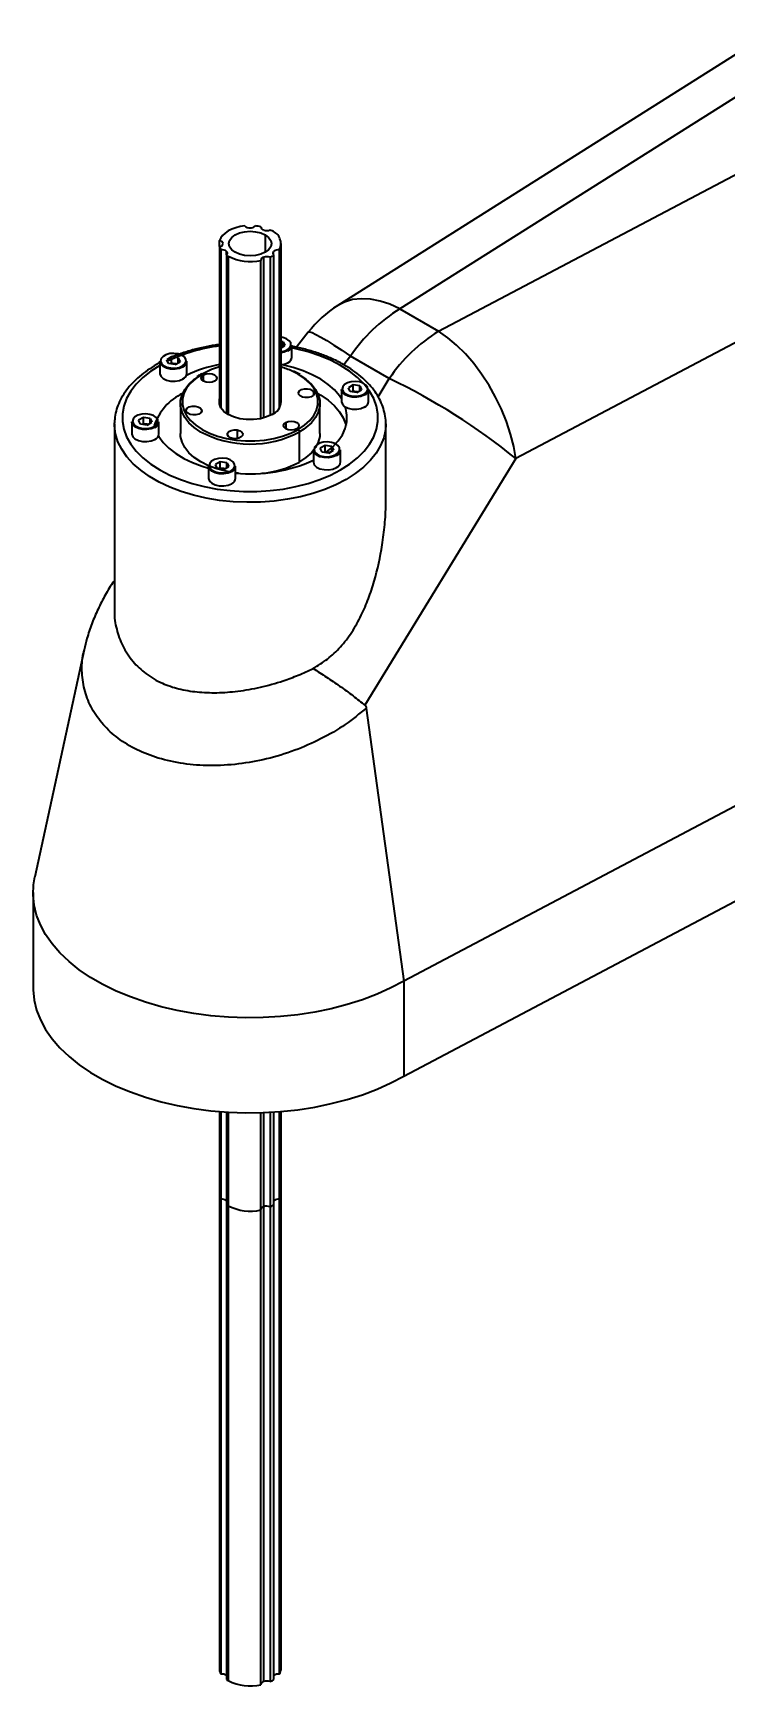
# Model space of a CAD drawing. Header units: millimetres. Extents: x 15 to 1184, y 5 to 836.
# Drawn here: x 572.1 to 661.6, y 218.9 to 432.1 of the extents above; entities that cross this region are included whole.
import ezdxf

# ---------------------------------------------------------------- set-up
doc = ezdxf.new("R2010")
doc.units = ezdxf.units.MM
doc.layers.add('mainNet', color=7, linetype='Continuous', lineweight=35)

msp = doc.modelspace()

# ---------------------------------------------------------------- linework, layer by layer
at = {"layer": 'mainNet'}
for p, q in [((667.09, 432.13), (611.39, 396.99)), ((674.82, 431.52), (619.39, 396.55)), ((624.39, 393.66), (684.97, 425.66)), ((695.32, 409.45), (634.36, 377.25)), ((596.15, 404.58), (596.15, 405.37)), ((601.47, 407.14), (601.47, 407.06)), ((602.03, 406.1), (602.03, 403.85)), ((596.15, 404.58), (596.15, 384.17)), ((596.34, 383.77), (596.34, 404.18)), ((597.02, 403.5), (597.02, 383.08)), ((597.06, 403.53), (597.06, 403.97)), ((597.26, 403.34), (597.26, 382.93)), ((601.84, 382.49), (601.84, 403.23)), ((602.65, 403.2), (602.65, 382.79)), ((603.12, 403.53), (603.12, 403.97)), ((603.16, 383.08), (603.16, 403.5)), ((603.84, 404.18), (603.84, 383.77)), ((604.09, 384.56), (604.09, 404.98)), ((604.09, 384.56), (604.09, 404.98)), ((601.47, 382.4), (601.47, 402.81)), ((619.39, 396.55), (624.39, 393.66)), ((604.34, 392.32), (604.09, 392.36)), ((604.34, 392.32), (604.57, 391.83)), ((604.34, 391.7), (604.34, 392.32)), ((607.58, 393.54), (606.06, 391.6)), ((589.96, 390.36), (589.33, 390)), ((590.82, 390.23), (589.96, 390.36)), ((589.96, 389.55), (589.96, 390.36)), ((590.82, 390.23), (591.05, 389.74)), ((590.82, 389.6), (590.82, 390.23)), ((604.09, 391.55), (604.57, 391.83)), ((605.46, 390.33), (605.46, 391.88)), ((613.04, 390.44), (612.18, 389.34)), ((618.04, 387.56), (613.04, 390.44)), ((588.44, 389.79), (588.44, 388.24)), ((589.56, 389.51), (589.33, 390)), ((590.42, 389.38), (589.56, 389.51)), ((589.96, 389.55), (589.82, 389.47)), ((590.39, 389.48), (589.96, 389.55)), ((590.56, 389.46), (590.39, 389.48)), ((590.42, 389.38), (591.05, 389.74)), ((591.94, 388.24), (591.94, 389.79)), ((593.85, 388.19), (593.78, 388.15)), ((594.08, 388.23), (593.9, 388.13)), ((594.08, 387.22), (594.08, 388.03)), ((611.86, 386.17), (611.86, 384.61)), ((613.38, 386.74), (612.76, 386.38)), ((612.99, 385.88), (612.76, 386.38)), ((613.38, 385.92), (613.25, 385.84)), ((614.24, 386.61), (613.38, 386.74)), ((613.38, 385.92), (613.38, 386.74)), ((613.81, 385.86), (613.38, 385.92)), ((613.84, 385.75), (614.47, 386.11)), ((614.24, 386.61), (614.47, 386.11)), ((614.24, 385.98), (614.24, 386.61)), ((615.36, 384.61), (615.36, 386.17)), ((616.6, 385.21), (618.04, 387.56)), ((591.09, 384.36), (591.09, 380.48)), ((608.3, 385.53), (608.3, 385.83)), ((609.09, 380.48), (609.09, 384.36)), ((613.84, 385.75), (612.99, 385.88)), ((613.98, 385.83), (613.81, 385.86)), ((582.59, 381.71), (582.59, 381.85)), ((582.59, 381.71), (582.59, 357.6)), ((584.82, 381.98), (584.82, 380.43)), ((586.34, 382.56), (585.71, 382.2)), ((585.94, 381.7), (585.71, 382.2)), ((586.8, 381.57), (585.94, 381.7)), ((586.34, 381.74), (586.2, 381.66)), ((587.19, 382.43), (586.34, 382.56)), ((586.34, 381.74), (586.34, 382.56)), ((586.77, 381.67), (586.34, 381.74)), ((586.93, 381.65), (586.77, 381.67)), ((586.8, 381.57), (587.42, 381.93)), ((587.19, 382.43), (587.42, 381.93)), ((587.19, 381.8), (587.19, 382.43)), ((588.32, 380.43), (588.32, 381.98)), ((593.81, 383.59), (593.81, 383.29)), ((604.69, 381.91), (604.69, 381.09)), ((617.59, 372), (617.59, 381.71)), ((617.59, 381.71), (617.59, 381.57)), ((598.41, 380.94), (598.41, 379.82)), ((606, 380.84), (606.28, 380.99)), ((607.01, 381.04), (606.45, 380.69)), ((606.45, 376.81), (606.45, 380.69)), ((608.24, 378.36), (608.24, 376.81)), ((609.76, 378.93), (609.13, 378.57)), ((609.36, 378.08), (609.13, 378.57)), ((610.22, 377.95), (609.36, 378.08)), ((609.76, 378.12), (609.62, 378.04)), ((610.62, 378.8), (609.76, 378.93)), ((609.76, 378.12), (609.76, 378.93)), ((610.19, 378.05), (609.76, 378.12)), ((610.36, 378.03), (610.19, 378.05)), ((610.22, 377.95), (610.85, 378.31)), ((610.62, 378.8), (610.85, 378.31)), ((610.62, 378.18), (610.62, 378.8)), ((611.74, 376.81), (611.74, 378.36)), ((594.72, 376.27), (594.72, 374.72)), ((596.24, 376.84), (595.61, 376.48)), ((595.84, 375.99), (595.61, 376.48)), ((596.7, 375.85), (595.84, 375.99)), ((596.24, 376.03), (596.1, 375.95)), ((597.09, 376.71), (596.24, 376.84)), ((596.24, 376.03), (596.24, 376.84)), ((596.67, 375.96), (596.24, 376.03)), ((596.83, 375.93), (596.67, 375.96)), ((596.7, 375.85), (597.32, 376.22)), ((597.09, 376.71), (597.32, 376.22)), ((597.09, 376.08), (597.09, 376.71)), ((598.22, 374.72), (598.22, 376.27)), ((598.58, 375.36), (598.22, 375.4)), ((634.36, 377.25), (614.89, 345.42)), ((578.68, 352.58), (572.31, 323.3)), ((702.97, 353.73), (619.89, 309.85)), ((615.06, 345.07), (619.89, 309.85)), ((619.89, 297.6), (702.97, 341.49)), ((572.09, 321.28), (572.09, 309.03)), ((619.89, 309.85), (619.89, 297.6)), ((596.15, 293.03), (596.15, 220.86)), ((596.15, 293.03), (596.15, 282.1)), ((596.34, 220.46), (596.34, 293.02)), ((596.34, 281.7), (596.34, 293.02)), ((597.02, 292.97), (597.02, 219.78)), ((597.02, 292.97), (597.02, 281.02)), ((597.26, 292.95), (597.26, 219.62)), ((597.26, 292.95), (597.26, 280.86)), ((601.47, 219.09), (601.47, 292.89)), ((601.47, 280.33), (601.47, 292.89)), ((601.84, 219.51), (601.84, 292.9)), ((601.84, 280.75), (601.84, 292.9)), ((602.65, 292.94), (602.65, 219.48)), ((602.65, 292.94), (602.65, 280.72)), ((603.16, 219.78), (603.16, 292.97)), ((603.16, 281.02), (603.16, 292.97)), ((603.84, 293.02), (603.84, 220.46)), ((603.84, 293.02), (603.84, 281.7)), ((604.09, 221.26), (604.09, 293.03)), ((604.09, 282.5), (604.09, 293.03))]:
    msp.add_line(p, q, dxfattribs=at)
at = {"layer": 'mainNet', "flags": 128}
for points in [[(599.41, 407.25), (598.81, 407.16), (598.25, 407.03), (597.73, 406.84), (597.26, 406.61), (596.86, 406.34), (596.54, 406.04), (596.3, 405.71), (596.15, 405.37)], [(599.41, 407.25), (598.81, 407.16), (598.25, 407.03), (597.73, 406.84), (597.26, 406.61), (596.86, 406.34), (596.54, 406.04), (596.3, 405.71), (596.15, 405.37)], [(598.15, 403.85), (597.71, 404.18), (597.43, 404.57), (597.34, 404.98), (597.43, 405.39), (597.71, 405.77), (598.15, 406.1), (598.72, 406.35), (599.38, 406.51), (600.09, 406.56), (600.8, 406.51), (601.47, 406.35), (602.03, 406.1)], [(598.15, 403.85), (597.71, 404.18), (597.43, 404.57), (597.34, 404.98), (597.43, 405.39), (597.71, 405.77), (598.15, 406.1), (598.72, 406.35), (599.38, 406.51), (600.09, 406.56), (600.8, 406.51), (601.47, 406.35), (602.03, 406.1)], [(602.03, 406.1), (602.47, 405.77), (602.75, 405.39), (602.84, 404.98), (602.75, 404.57), (602.47, 404.18), (602.03, 403.85), (601.47, 403.6), (600.8, 403.44), (600.09, 403.39), (599.38, 403.44), (598.72, 403.6), (598.15, 403.85)], [(602.03, 406.1), (602.47, 405.77), (602.75, 405.39), (602.84, 404.98), (602.75, 404.57), (602.47, 404.18), (602.03, 403.85), (601.47, 403.6), (600.8, 403.44), (600.09, 403.39), (599.38, 403.44), (598.72, 403.6), (598.15, 403.85)], [(619.39, 396.55), (618.11, 397.15), (616.84, 397.57), (615.61, 397.81), (614.43, 397.87), (613.31, 397.75), (612.28, 397.44), (611.39, 396.99)], [(604.88, 391.29), (605.2, 391.54), (605.35, 391.84), (605.33, 392.16), (605.13, 392.45), (604.78, 392.69), (604.31, 392.85), (604.09, 392.89)], [(607.58, 393.54), (607.58, 393.55), (607.76, 393.58), (608.09, 393.49), (608.58, 393.27), (609.22, 392.92), (609.99, 392.46), (610.9, 391.89), (611.92, 391.21), (613.04, 390.44)], [(634.36, 377.25), (634.09, 378.81), (633.69, 380.4), (633.16, 382.01), (632.51, 383.61), (631.75, 385.17), (630.9, 386.69), (629.95, 388.14), (628.93, 389.49), (627.85, 390.74), (626.72, 391.86), (625.57, 392.84), (624.39, 393.66)], [(591.36, 389.2), (591.67, 389.45), (591.83, 389.75), (591.81, 390.07), (591.61, 390.36), (591.26, 390.6), (590.79, 390.76), (590.26, 390.82), (589.72, 390.78), (589.23, 390.64), (588.85, 390.42), (588.61, 390.14), (588.54, 389.83), (588.65, 389.52), (588.93, 389.25), (589.35, 389.05), (589.85, 388.94), (590.39, 388.92), (590.92, 389.01), (591.36, 389.2)], [(604.09, 391.03), (604.44, 391.11), (604.88, 391.29)], [(604.95, 391.17), (604.48, 390.97), (604.09, 390.89)], [(611.76, 375.79), (612.91, 376.53), (613.93, 377.33), (614.79, 378.2), (615.49, 379.11), (616.03, 380.06), (616.39, 381.03), (616.57, 382.02), (616.57, 383.02), (616.39, 384.01), (616.03, 384.99), (615.49, 385.94), (614.79, 386.85), (613.93, 387.71), (612.91, 388.52), (611.76, 389.26), (610.47, 389.92), (609.08, 390.51), (607.58, 391.01), (606, 391.41), (605.46, 391.53)], [(588.44, 389.27), (588.42, 389.26), (587.27, 388.52), (586.25, 387.71), (585.39, 386.85), (584.69, 385.94), (584.15, 384.99), (583.79, 384.01), (583.61, 383.02), (583.61, 382.02), (583.79, 381.03), (584.15, 380.06), (584.69, 379.11), (585.39, 378.2), (586.25, 377.33), (587.27, 376.53), (588.42, 375.79), (589.71, 375.12), (591.1, 374.53), (592.6, 374.03), (594.18, 373.63), (595.82, 373.32), (597.51, 373.11), (599.23, 373.01), (600.95, 373.01), (602.67, 373.11), (604.36, 373.32), (606, 373.63), (607.58, 374.03), (609.08, 374.53), (610.47, 375.12), (611.76, 375.79), (611.76, 375.79)], [(591.43, 389.07), (590.96, 388.88), (590.41, 388.79), (589.83, 388.8), (589.29, 388.92), (588.86, 389.14), (588.56, 389.42), (588.44, 389.75), (588.44, 389.79)], [(588.44, 388.24), (588.44, 388.19), (588.56, 387.87), (588.86, 387.58), (589.29, 387.37), (589.83, 387.25), (590.41, 387.23), (590.96, 387.33), (591.43, 387.52)], [(590.54, 389.45), (590.48, 389.46), (590.39, 389.48)], [(593.9, 388.13), (593.09, 387.59), (592.41, 386.98), (591.89, 386.33), (591.54, 385.64), (591.36, 384.92), (591.36, 384.2), (591.54, 383.49), (591.89, 382.8), (592.4, 382.15)], [(595.49, 387.22), (595.17, 387.09), (594.79, 387.05), (594.4, 387.09), (594.08, 387.22), (593.86, 387.4), (593.79, 387.62), (593.86, 387.85), (594.08, 388.03)], [(594.08, 388.03), (594.4, 388.16), (594.79, 388.2), (595.17, 388.16), (595.49, 388.03), (595.71, 387.85), (595.79, 387.62), (595.71, 387.4), (595.49, 387.22)], [(604.09, 389.34), (604.48, 389.42), (604.95, 389.61)], [(611.86, 384.95), (611.6, 385.33), (610.95, 386.1), (610.14, 386.82), (609.19, 387.47), (608.11, 388.06), (606.92, 388.57), (605.63, 388.99), (604.27, 389.32), (604.14, 389.35)], [(606.28, 380.99), (607.09, 381.54), (607.77, 382.14), (608.29, 382.8), (608.64, 383.49), (608.82, 384.2), (608.82, 384.92), (608.64, 385.64), (608.29, 386.33), (607.77, 386.98), (607.09, 387.59), (606.28, 388.13), (605.49, 388.54)], [(593.6, 380.76), (592.89, 381.25), (592.19, 381.87), (591.66, 382.54), (591.3, 383.25), (591.11, 383.99), (591.11, 384.73), (591.3, 385.46), (591.66, 386.17), (592.19, 386.85), (592.89, 387.47), (593.17, 387.68)], [(606.37, 385.53), (606.34, 385.76), (606.47, 385.97), (606.73, 386.14), (607.08, 386.24), (607.47, 386.26), (607.83, 386.18), (608.13, 386.04), (608.3, 385.83)], [(606.58, 387.96), (607.29, 387.47), (607.99, 386.85), (608.52, 386.17), (608.88, 385.46), (609.07, 384.73), (609.07, 383.99), (608.88, 383.25), (608.52, 382.54), (607.99, 381.87), (607.29, 381.25), (607.01, 381.04)], [(614.85, 385.45), (614.38, 385.26), (613.83, 385.16), (613.25, 385.18), (612.72, 385.3), (612.28, 385.51), (611.98, 385.8), (611.86, 386.12), (611.86, 386.17)], [(614.78, 385.57), (615.1, 385.83), (615.25, 386.13), (615.23, 386.44), (615.03, 386.73), (614.68, 386.97), (614.21, 387.13), (613.68, 387.2), (613.14, 387.16), (612.65, 387.02), (612.27, 386.8), (612.03, 386.52), (611.96, 386.21), (612.08, 385.9), (612.35, 385.63), (612.77, 385.43), (613.27, 385.31), (613.82, 385.3), (614.34, 385.39), (614.78, 385.57)], [(591.88, 383.29), (591.85, 383.52), (591.98, 383.73), (592.24, 383.9), (592.59, 384), (592.98, 384.01), (593.35, 383.94), (593.64, 383.79), (593.81, 383.59)], [(602.92, 382.93), (602.22, 382.61), (601.41, 382.38), (600.54, 382.27), (599.64, 382.27), (598.77, 382.38), (597.96, 382.61), (597.26, 382.93), (596.7, 383.33), (596.31, 383.8), (596.12, 384.3), (596.12, 384.82), (596.15, 384.96)], [(608.3, 385.83), (608.33, 385.61), (608.2, 385.4), (607.94, 385.23), (607.59, 385.13), (607.2, 385.11), (606.83, 385.18), (606.54, 385.33), (606.37, 385.53)], [(608.81, 385.65), (609.19, 385.43), (610.14, 384.77), (610.95, 384.06), (611.6, 383.29), (612.1, 382.49), (612.42, 381.65), (612.46, 381.5)], [(609.84, 378), (609.91, 378.06), (610.76, 378.76), (611.45, 379.52), (611.99, 380.31), (612.36, 381.14), (612.56, 381.99), (612.58, 382.84), (612.42, 383.69), (612.36, 383.91)], [(611.86, 384.61), (611.86, 384.57), (611.98, 384.25), (612.28, 383.96), (612.72, 383.75), (613.25, 383.62), (613.83, 383.61), (614.38, 383.71), (614.85, 383.9)], [(613.97, 385.82), (613.91, 385.84), (613.81, 385.86)], [(612.46, 374.56), (611.15, 373.88), (609.72, 373.27), (608.19, 372.75), (606.58, 372.32), (604.9, 371.99), (603.18, 371.76), (601.42, 371.63), (599.65, 371.61), (597.88, 371.68), (596.13, 371.86), (594.43, 372.15), (592.78, 372.53), (591.21, 373), (589.73, 373.56), (588.36, 374.21), (587.1, 374.93), (585.98, 375.73), (585.01, 376.58), (584.19, 377.49), (583.53, 378.44), (583.04, 379.42), (582.73, 380.43), (582.6, 381.45), (582.59, 381.71)], [(587.8, 381.27), (587.34, 381.07), (586.78, 380.98), (586.21, 380.99), (585.67, 381.11), (585.23, 381.33), (584.94, 381.61), (584.82, 381.94), (584.82, 381.98)], [(587.73, 381.39), (588.05, 381.64), (588.2, 381.95), (588.18, 382.26), (587.98, 382.55), (587.63, 382.79), (587.17, 382.95), (586.64, 383.01), (586.1, 382.98), (585.61, 382.84), (585.22, 382.62), (584.99, 382.33), (584.92, 382.02), (585.03, 381.72), (585.31, 381.45), (585.72, 381.24), (586.23, 381.13), (586.77, 381.12), (587.29, 381.21), (587.73, 381.39)], [(586.92, 381.64), (586.86, 381.66), (586.77, 381.67)], [(593.81, 383.59), (593.84, 383.37), (593.71, 383.15), (593.45, 382.98), (593.1, 382.88), (592.72, 382.87), (592.35, 382.94), (592.05, 383.09), (591.88, 383.29)], [(592.4, 382.15), (592.41, 382.14), (593.09, 381.54), (593.9, 380.99), (594.85, 380.52), (595.9, 380.13), (597.03, 379.83), (598.23, 379.63), (599.47, 379.52), (600.71, 379.52), (601.95, 379.63), (603.15, 379.83), (604.28, 380.13), (605.33, 380.52), (606, 380.84)], [(606.1, 381.09), (605.78, 380.97), (605.39, 380.92), (605.01, 380.97), (604.69, 381.09), (604.47, 381.28), (604.39, 381.5), (604.47, 381.72), (604.69, 381.91)], [(604.69, 381.91), (605.01, 382.04), (605.39, 382.08), (605.78, 382.04), (606.1, 381.91), (606.32, 381.72), (606.39, 381.5), (606.32, 381.28), (606.1, 381.09)], [(584.82, 380.43), (584.82, 380.39), (584.94, 380.06), (585.23, 379.78), (585.67, 379.56), (586.21, 379.44), (586.78, 379.43), (587.34, 379.52), (587.8, 379.72)], [(588.26, 380.18), (588.31, 380.11), (588.89, 379.32), (589.62, 378.58), (590.5, 377.89), (591.52, 377.27), (592.65, 376.72), (593.89, 376.25), (594.72, 376.01)], [(597.59, 375.49), (596.94, 375.61), (595.78, 375.92), (594.7, 376.32), (593.73, 376.81), (592.89, 377.37), (592.19, 377.99), (591.66, 378.66), (591.3, 379.38), (591.11, 380.11), (591.09, 380.48)], [(597.89, 379.82), (597.54, 379.92), (597.28, 380.09), (597.16, 380.31), (597.18, 380.53), (597.36, 380.73), (597.65, 380.88), (598.02, 380.95), (598.41, 380.94)], [(598.41, 380.94), (598.76, 380.84), (599.01, 380.67), (599.14, 380.46), (599.11, 380.23), (598.94, 380.03), (598.65, 379.88), (598.28, 379.81), (597.89, 379.82)], [(609.09, 380.48), (609.07, 380.11), (608.88, 379.38), (608.52, 378.66), (607.99, 377.99), (607.29, 377.37), (606.45, 376.81)], [(617.59, 381.57), (617.54, 380.94), (617.32, 379.92), (616.91, 378.93), (616.34, 377.96), (615.6, 377.03), (614.7, 376.15), (613.65, 375.32), (612.46, 374.56)], [(611.23, 377.64), (610.76, 377.45), (610.21, 377.36), (609.63, 377.37), (609.09, 377.49), (608.65, 377.71), (608.36, 377.99), (608.24, 378.32), (608.24, 378.36)], [(611.16, 377.77), (611.47, 378.02), (611.63, 378.32), (611.6, 378.64), (611.41, 378.93), (611.06, 379.17), (610.59, 379.33), (610.06, 379.39), (609.52, 379.35), (609.03, 379.22), (608.65, 378.99), (608.41, 378.71), (608.34, 378.4), (608.45, 378.09), (608.73, 377.82), (609.14, 377.62), (609.65, 377.51), (610.19, 377.49), (610.71, 377.58), (611.16, 377.77)], [(610.34, 378.02), (610.28, 378.03), (610.19, 378.05)], [(597.7, 375.55), (597.24, 375.36), (596.68, 375.26), (596.11, 375.28), (595.57, 375.4), (595.13, 375.61), (594.84, 375.9), (594.72, 376.22), (594.72, 376.27)], [(597.63, 375.67), (597.95, 375.93), (598.1, 376.23), (598.08, 376.54), (597.88, 376.84), (597.53, 377.08), (597.07, 377.24), (596.53, 377.3), (596, 377.26), (595.51, 377.12), (595.12, 376.9), (594.89, 376.62), (594.82, 376.31), (594.93, 376), (595.21, 375.73), (595.62, 375.53), (596.13, 375.42), (596.67, 375.4), (597.19, 375.49), (597.63, 375.67)], [(596.82, 375.93), (596.76, 375.94), (596.67, 375.96)], [(608.24, 376.81), (608.24, 376.77), (608.36, 376.44), (608.65, 376.15), (609.09, 375.94), (609.63, 375.82), (610.21, 375.8), (610.76, 375.9), (611.23, 376.09)], [(594.72, 374.72), (594.72, 374.67), (594.84, 374.35), (595.13, 374.06), (595.57, 373.85), (596.11, 373.73), (596.68, 373.71), (597.24, 373.81), (597.7, 374)], [(619.89, 309.85), (618.23, 308.97), (616.46, 308.17), (614.58, 307.45), (612.6, 306.82), (610.54, 306.29), (608.42, 305.85), (606.24, 305.51), (604.02, 305.28), (601.78, 305.15), (599.53, 305.12), (597.28, 305.2), (595.04, 305.38), (592.84, 305.67), (590.69, 306.06), (588.6, 306.54), (586.58, 307.12), (584.65, 307.8), (582.82, 308.56), (581.1, 309.4), (579.51, 310.32), (578.05, 311.31), (576.73, 312.37), (575.56, 313.48), (574.56, 314.65), (573.71, 315.85), (573.04, 317.1), (572.55, 318.37), (572.23, 319.66), (572.1, 320.96), (572.14, 322.26), (572.31, 323.3)], [(572.09, 309.03), (572.1, 308.71), (572.23, 307.41), (572.55, 306.12), (573.04, 304.85), (573.71, 303.61), (574.56, 302.4), (575.56, 301.23), (576.73, 300.12), (578.05, 299.06), (579.51, 298.07), (581.1, 297.15), (582.82, 296.31), (584.65, 295.55), (586.58, 294.87), (588.6, 294.29), (590.69, 293.81), (592.84, 293.42), (595.04, 293.13), (597.28, 292.95), (599.53, 292.87), (601.78, 292.9), (604.02, 293.03), (606.24, 293.26), (608.42, 293.6), (610.54, 294.04), (612.6, 294.57), (614.58, 295.2), (616.46, 295.92), (618.23, 296.72), (619.89, 297.6)]]:
    msp.add_lwpolyline(points, dxfattribs=at)
at = {"layer": 'mainNet'}
for centre, radius, start, end in [((600.03, 407.88), 0.886, 225.2698, 273.8557), ((600.15, 407.88), 0.886, 266.1443, 314.7302), ((600.14, 400.82), 6.46, 78.0857, 84.3283), ((596.1, 404.87), 0.5, 11.9146, 84.4709), ((601.9, 407.16), 0.433, 181.4584, 261.7927), ((602.21, 407.88), 1.22, 252.1148, 291.1685), ((600.91, 403.12), 4.03, 60.0497, 64.328), ((602.34, 405), 1.71, 331.5699, 70.1901), ((596.1, 405.08), 0.5, 275.5291, 348.0854), ((597.69, 405.05), 1.61, 197.0218, 212.7751), ((596.44, 403.21), 0.979, 50.8256, 96.1812), ((596.86, 403.75), 0.295, 302.2538, 47.9158), ((599.02, 406.39), 3.52, 235.3752, 240.0565), ((600.1, 408.87), 6.21, 242.7995, 282.7105), ((601.9, 402.8), 0.433, 98.2073, 178.5416), ((602.21, 402.07), 1.22, 68.8315, 107.8852), ((601.03, 406.6), 3.77, 295.5243, 304.4703), ((603.32, 403.75), 0.295, 132.0842, 237.7462), ((603.74, 403.21), 0.979, 83.8188, 129.1744), ((619.39, 384.3), 15, 122.2515, 141.9699), ((630.13, 379.02), 20.56, 121.4963, 146.2493), ((635.13, 376.13), 20.56, 121.4963, 146.2493), ((599.1, 369.35), 22.62, 97.5054, 115.3155), ((604.62, 391.94), 0.842, 292.8486, 355.8313), ((604.62, 390.39), 0.842, 292.8486, 355.8313), ((590.19, 388.21), 1.28, 81.1037, 103.972), ((591.1, 389.85), 0.842, 292.8486, 355.8313), ((591.1, 388.3), 0.842, 292.8486, 355.8313), ((599.16, 373.05), 16.6, 100.4569, 116.0453), ((593.83, 388.04), 0.12, 52.7465, 115.9575), ((599.06, 378.92), 10.57, 106.0037, 118.1503), ((601, 378.55), 10.95, 65.7663, 73.7042), ((614.52, 386.23), 0.842, 292.8486, 355.8313), ((582.86, 313.74), 81.77, 50.9586, 64.5172), ((594.48, 379.23), 7.14, 115.8181, 161.4173), ((602.13, 384.73), 1.97, 293.5992, 355.0807), ((613.61, 384.59), 1.28, 81.1037, 103.972), ((614.52, 384.67), 0.842, 292.8486, 355.8313), ((586.57, 380.41), 1.28, 81.1037, 103.972), ((587.48, 382.04), 0.842, 292.8486, 355.8313), ((587.48, 380.49), 0.842, 292.8486, 355.8313), ((600.1, 392.86), 13.74, 241.7719, 297.5618), ((606.07, 380.67), 0.384, 2.6055, 57.3945), ((609.99, 376.78), 1.28, 81.1037, 103.972), ((610.9, 378.42), 0.842, 292.8486, 355.8313), ((596.47, 374.69), 1.28, 81.1037, 103.972), ((597.38, 376.33), 0.842, 292.8486, 355.8313), ((600.2, 394.48), 19.2, 264.0746, 294.7662), ((600.54, 387.77), 12.46, 274.8874, 298.3423), ((610.9, 376.87), 0.842, 292.8486, 355.8313), ((597.38, 374.78), 0.842, 292.8486, 355.8313), ((597.69, 282.57), 1.61, 197.0218, 212.7751), ((596.44, 280.69), 1.02, 55.0568, 95.704), ((603.74, 280.69), 1.02, 84.296, 124.9432), ((602.63, 282.51), 1.46, 326.3373, 359.429), ((599.02, 283.91), 3.52, 235.3752, 240.0565), ((600.1, 286.39), 6.21, 242.7995, 282.7105), ((601.93, 280.28), 0.477, 100.366, 163.2484), ((602.21, 279.59), 1.22, 68.8315, 107.8852), ((601.03, 284.12), 3.77, 295.5243, 304.4703), ((597.69, 221.33), 1.61, 197.0218, 212.7751), ((596.44, 219.45), 1.02, 55.0568, 95.704), ((599.02, 222.67), 3.52, 235.3752, 240.0565), ((600.1, 225.15), 6.21, 242.7995, 282.7105), ((601.03, 222.88), 3.77, 295.5243, 304.4703), ((603.74, 219.45), 1.02, 84.296, 124.9432), ((602.63, 221.27), 1.46, 326.3373, 359.429), ((601.93, 219.04), 0.477, 100.366, 163.2484), ((602.21, 218.35), 1.22, 68.8315, 107.8852)]:
    msp.add_arc(centre, radius, start, end, dxfattribs=at)
for points, knots in [([(596.15, 391.95), (595.96, 391.93), (595.24, 391.84), (594, 391.6), (592.46, 391.22), (591.01, 390.73), (590.06, 390.38), (589.62, 390.17), (589.62, 390.17)], [0, 0, 0, 0, 0.078013, 0.307645, 0.537517, 0.767697, 0.998243, 1, 1, 1, 1]), ([(617.57, 381.56), (617.58, 381.69), (617.61, 382.16), (617.49, 382.96), (617.22, 383.96), (616.79, 384.93), (616.22, 385.87), (615.5, 386.78), (614.63, 387.63), (613.63, 388.44), (612.51, 389.18), (611.27, 389.86), (609.93, 390.45), (608.5, 390.97), (607.02, 391.41), (605.98, 391.62), (605.46, 391.73)], [0, 0, 0, 0, 0.027942, 0.1001805, 0.1724227, 0.2451167, 0.3186047, 0.3930046, 0.4682241, 0.5440449, 0.6202238, 0.6965612, 0.7729048, 0.8491853, 0.9253809, 1, 1, 1, 1]), ([(588.44, 389.59), (588.4, 389.57), (587.94, 389.34), (587.13, 388.83), (586.05, 388.06), (585.1, 387.21), (584.29, 386.31), (583.63, 385.36), (583.12, 384.37), (582.78, 383.36), (582.61, 382.52), (582.61, 382.03), (582.61, 381.87)], [0, 0, 0, 0, 0.009772, 0.128566, 0.247503, 0.366403, 0.48498, 0.60284, 0.719539, 0.834741, 0.94841, 1, 1, 1, 1]), ([(593.78, 388.15), (593.63, 388.06), (593.43, 387.95), (593.27, 387.82), (593.23, 387.79)], [0, 0, 0, 0, 0.771027, 1, 1, 1, 1]), ([(606.52, 388.07), (606.31, 388.2), (606.04, 388.36), (605.72, 388.49), (605.66, 388.52)], [0, 0, 0, 0, 0.7817216, 1, 1, 1, 1]), ([(608.2, 350.17), (608.83, 350.56), (610.12, 351.34), (611.8, 352.94), (613.26, 354.85), (614.44, 356.97), (615.38, 359.17), (616.36, 362.19), (617.07, 365.39), (617.46, 368.72), (617.61, 370.69), (617.58, 371.78), (617.57, 372)], [0, 0, 0, 0, 0.091014, 0.184516, 0.282146, 0.382001, 0.475995, 0.570042, 0.762498, 0.867821, 0.973123, 1, 1, 1, 1]), ([(582.59, 361.53), (582.55, 361.47), (582.11, 360.87), (581.39, 359.64), (580.44, 357.84), (579.66, 355.96), (579.06, 354.21), (578.81, 353.06), (578.7, 352.58)], [0, 0, 0, 0, 0.019792, 0.22625, 0.433691, 0.641454, 0.848832, 1, 1, 1, 1]), ([(582.6, 357.6), (582.6, 357.57), (582.51, 356.77), (582.82, 355.23), (583.58, 353.04), (584.87, 351.08), (586.6, 349.43), (588.62, 348.25), (590.87, 347.49), (593.24, 347.1), (595.81, 347), (598.56, 347.21), (601.44, 347.72), (604.06, 348.46), (606.33, 349.29), (607.57, 349.88), (608.2, 350.17)], [0, 0, 0, 0, 0.002683, 0.088729, 0.172203, 0.258291, 0.338169, 0.420913, 0.492895, 0.566825, 0.641823, 0.718655, 0.800245, 0.88408, 0.941654, 1, 1, 1, 1]), ([(615.06, 345.07), (614.19, 344.35), (612.42, 342.88), (609.27, 341.05), (605.84, 339.54), (602.25, 338.45), (598.55, 337.78), (594.93, 337.57), (591.44, 337.83), (588.26, 338.52), (585.41, 339.64), (583.02, 341.1), (581.07, 342.89), (579.63, 344.93), (578.69, 347.2), (578.35, 349.62), (578.38, 351.45), (578.68, 352.43), (578.72, 352.57)], [0, 0, 0, 0, 0.0689179, 0.1399005, 0.2077594, 0.2776177, 0.34484, 0.4141288, 0.4793218, 0.5465481, 0.6093835, 0.6741187, 0.7357125, 0.7990665, 0.8612096, 0.9250521, 0.9891315, 1, 1, 1, 1]), ([(608.2, 350.17), (608.79, 349.8), (609.98, 349.05), (611.72, 347.85), (613.43, 346.62), (614.4, 345.82), (614.89, 345.42)], [0, 0, 0, 0, 0.228078, 0.460965, 0.72663, 1, 1, 1, 1]), ([(614.89, 345.42), (614.93, 345.37), (615.01, 345.28), (615.04, 345.14), (615.06, 345.07)], [0, 0, 0, 0, 0.516371, 1, 1, 1, 1])]:
    msp.add_open_spline(points, degree=3, knots=knots, dxfattribs=at)

doc.saveas('drawing.dxf')
